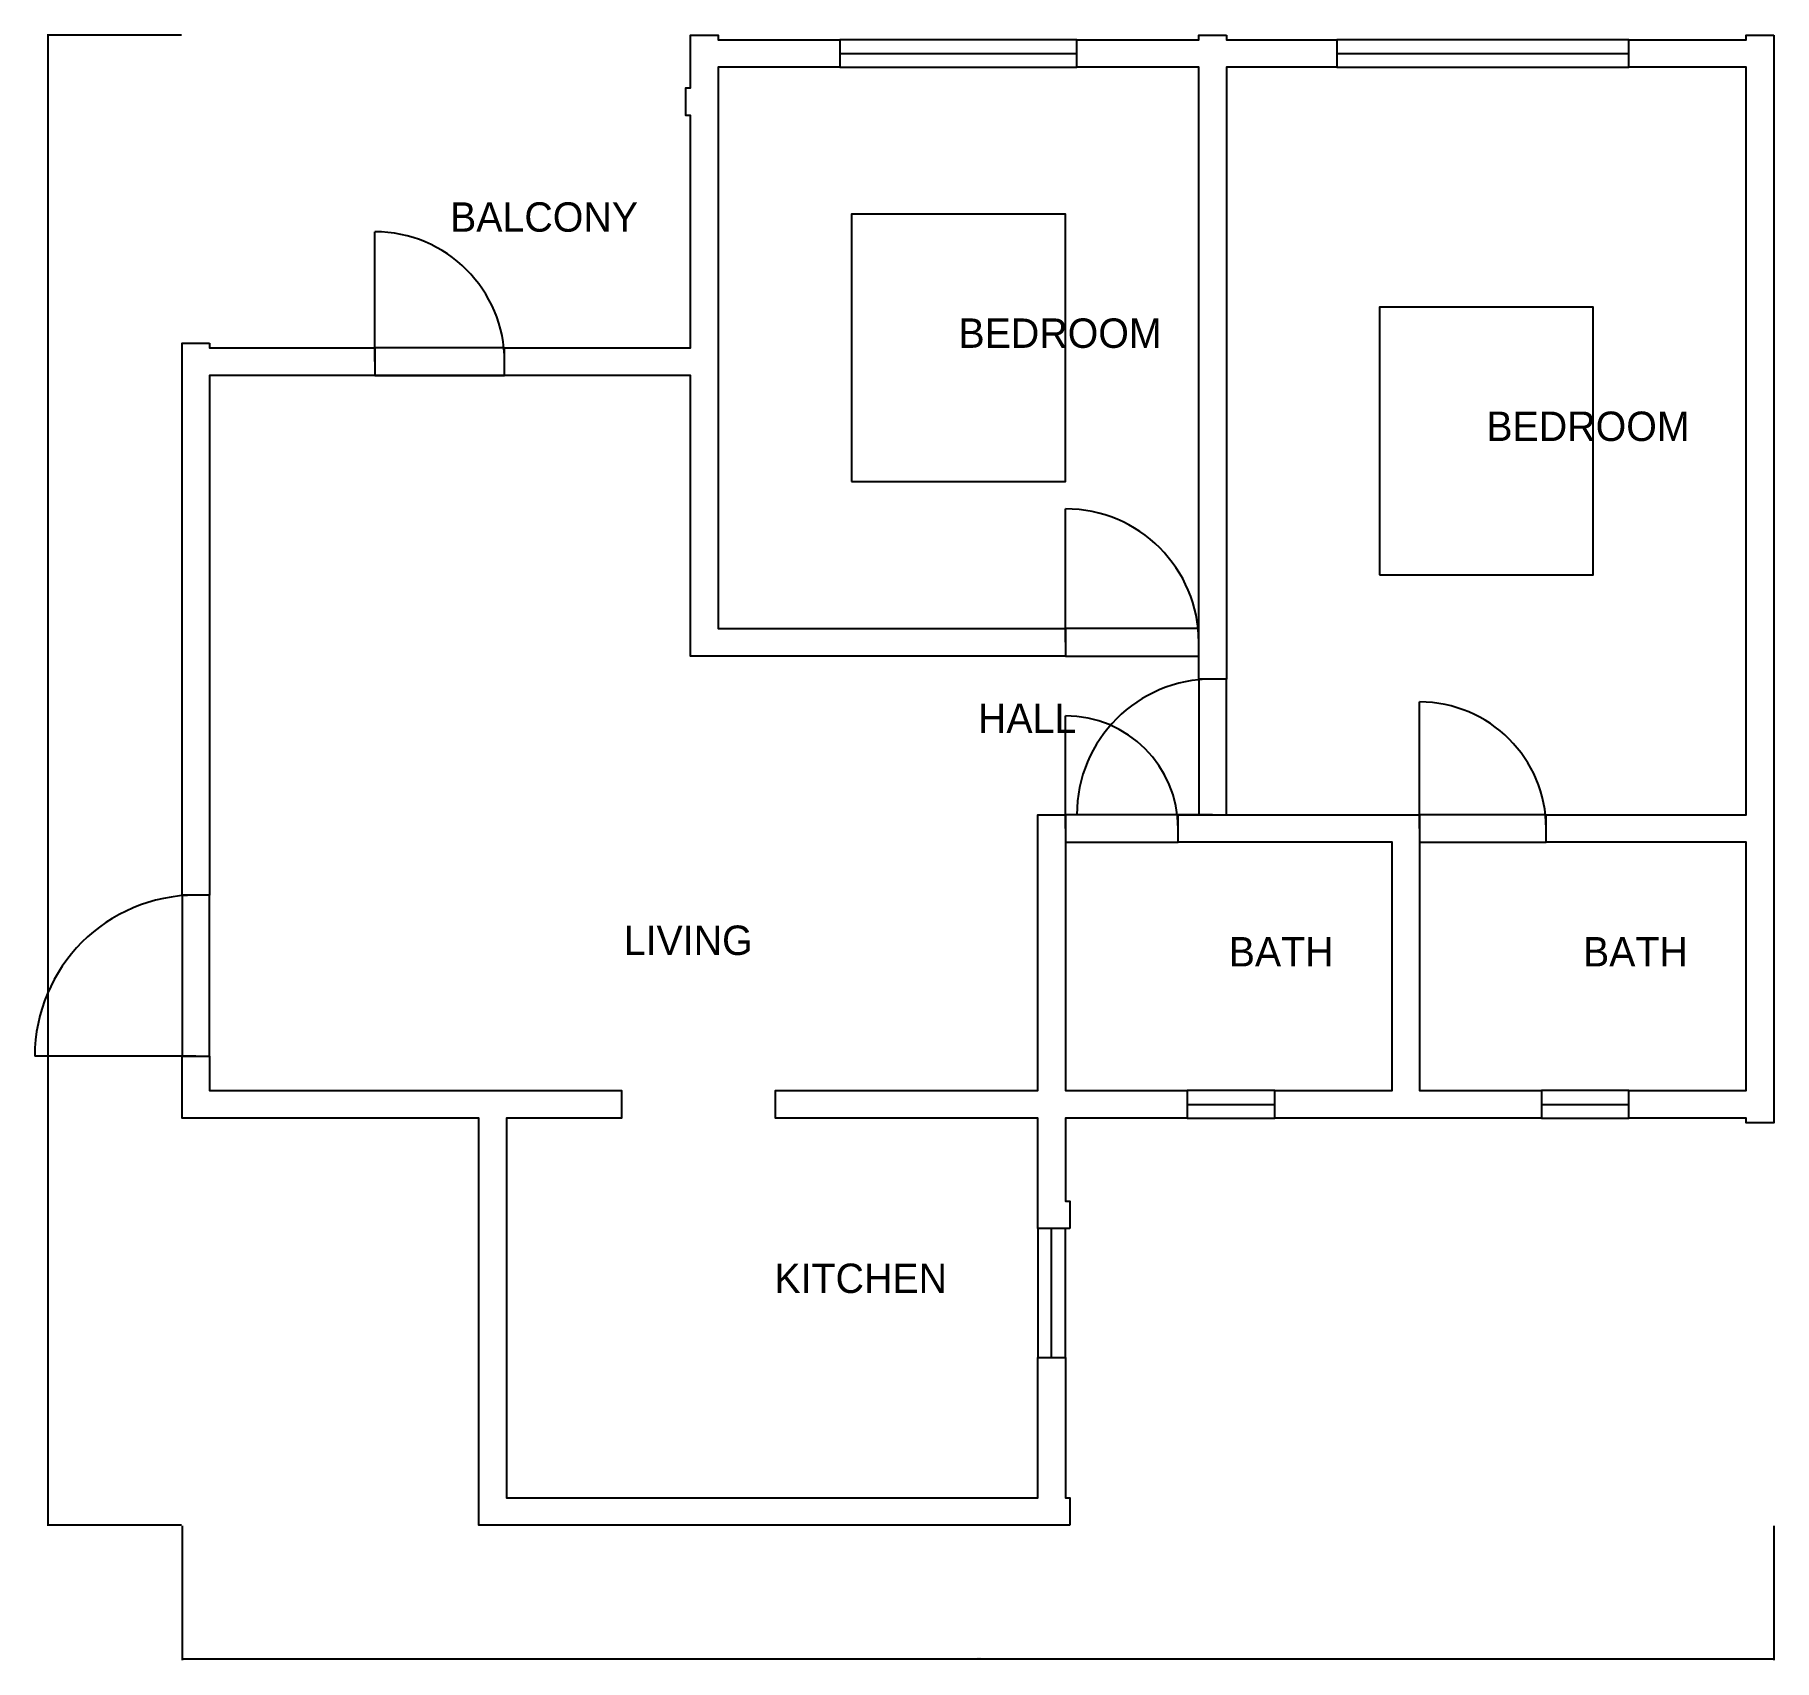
# Model space of a CAD drawing. Extents: x -50 to 462, y -31 to 448.
import ezdxf

# ---------------------------------------------------------------- set-up
doc = ezdxf.new("R2010")
doc.units = 0
for name, color, linetype in [('A-ANNO-DIMS', 7, 'Continuous'), ('A-FURN', 7, 'Continuous'), ('ANNO', 7, 'Continuous'), ('DOOR', 7, 'Continuous'), ('WALL', 7, 'Continuous'), ('WINDOW', 7, 'Continuous')]:
    doc.layers.add(name, color=color, linetype=linetype)
doc.styles.add('OpenSansCondensed-Light', font='OpenSansCondensed-Light.ttf')
doc.dimstyles.new('EZDXF', dxfattribs={"dimtxt": 0.25, "dimasz": 0.175, "dimexe": 0.375, "dimexo": 0.125, "dimgap": 0.1, "dimtad": 1, "dimlfac": 100, "dimzin": 12, "dimdsep": 46, "dimtxsty": 'OpenSansCondensed-Light', "dimblk": 'ARCHTICK', "dimcen": 2.5, "dimazin": 3, "dimtfac": 0.5, "dimtmove": 2, "dimatfit": 3})

# ---------------------------------------------------------------- blocks, each defined once
blk = doc.blocks.new('_ARCHTICK')
at = {"color": 0, "linetype": 'BYBLOCK', "const_width": 0.15}
blk.add_lwpolyline([(-0.5, -0.5), (0.5, 0.5)], dxfattribs=at)

msp = doc.modelspace()

# ---------------------------------------------------------------- linework, layer by layer
at = {"layer": 'A-FURN'}
for points in [[(190.30012, 316.18106), (253.29225, 316.18106), (253.29225, 394.92121), (190.30012, 394.92121)], [(345.72676, 288.75283), (408.71889, 288.75283), (408.71889, 367.49298), (345.72676, 367.49298)]]:
    msp.add_lwpolyline(points, close=True, dxfattribs=at)
at = {"layer": 'DOOR'}
for p, q in [((49.94647, 351.48769), (49.94647, 389.75177)), ((253.28786, 268.86438), (253.28786, 308.14432)), ((357.58286, 214.00792), (357.58286, 251.25614)), ((253.28786, 214.00792), (253.28786, 247.19269)), ((296.63123, 218.07136), (256.67406, 218.07136)), ((-2.70896, 146.96114), (-50.11578, 146.96114))]:
    msp.add_line(p, q, dxfattribs=at)
for points in [[(49.94647, 347.42425), (88.21054, 347.42425), (88.21054, 355.55114), (49.94647, 355.55114)], [(253.28786, 264.80094), (292.56779, 264.80094), (292.56779, 272.92782), (253.28786, 272.92782)], [(300.69467, 218.07136), (300.69467, 258.02854), (292.56779, 258.02854), (292.56779, 218.07136)], [(253.28786, 209.94448), (286.47263, 209.94448), (286.47263, 218.07136), (253.28786, 218.07136)], [(357.58286, 209.94448), (394.83107, 209.94448), (394.83107, 218.07136), (357.58286, 218.07136)], [(1.35448, 146.96114), (1.35448, 194.36795), (-6.7724, 194.36795), (-6.7724, 146.96114)]]:
    msp.add_lwpolyline(points, close=True, dxfattribs=at)
for centre, radius, start, end in [((49.94647, 351.48769), 38.26407, 0, 90), ((253.28786, 268.86438), 39.27993, 0, 90), ((296.63123, 218.07136), 39.95718, 90, 180), ((357.58286, 214.00792), 37.24821, 0, 90), ((253.28786, 214.00792), 33.18477, 0, 90), ((-2.70896, 146.96114), 47.40682, 90, 180)]:
    msp.add_arc(centre, radius, start, end, dxfattribs=at)
at = {"layer": 'WALL'}
for points in [[(1.35448, 356.90562), (1.35448, 355.55114), (49.94647, 355.55114), (49.94647, 347.42425), (88.21054, 347.42425), (88.21054, 355.55114), (142.89769, 355.55114), (142.89769, 423.9524), (141.54321, 423.9524), (141.54321, 432.07928), (142.89769, 432.07928), (142.89769, 447.65581), (151.02458, 447.65581), (151.02458, 446.30133), (186.91831, 446.30133), (186.91831, 438.17445), (151.02458, 438.17445), (151.02458, 272.92782), (253.28786, 272.92782), (253.28786, 264.80094), (142.89769, 264.80094), (142.89769, 347.42425), (1.35448, 347.42425), (1.35448, 194.36795), (-6.7724, 194.36795), (-6.7724, 356.90562)], [(300.69467, 447.65581), (300.69467, 446.30133), (333.20221, 446.30133), (333.20221, 438.17445), (300.69467, 438.17445), (300.69467, 258.02854), (292.56779, 258.02854), (292.56779, 438.17445), (256.67406, 438.17445), (256.67406, 446.30133), (292.56779, 446.30133), (292.56779, 447.65581)], [(461.87786, 447.65581), (461.87786, 127.32117), (453.75097, 127.32117), (453.75097, 128.67565), (419.21172, 128.67565), (419.21172, 136.80253), (453.75097, 136.80253), (453.75097, 209.94448), (394.83107, 209.94448), (394.83107, 218.07136), (453.75097, 218.07136), (453.75097, 438.17445), (419.21172, 438.17445), (419.21172, 446.30133), (453.75097, 446.30133), (453.75097, 447.65581)], [(254.64234, 96.16812), (245.16097, 96.16812), (245.16097, 128.67565), (167.95558, 128.67565), (167.95558, 136.80253), (245.16097, 136.80253), (245.16097, 218.07136), (253.28786, 218.07136), (253.28786, 136.80253), (289.18159, 136.80253), (289.18159, 128.67565), (253.28786, 128.67565), (253.28786, 104.295), (254.64234, 104.295)], [(357.58286, 218.07136), (357.58286, 136.80253), (393.47659, 136.80253), (393.47659, 128.67565), (314.91672, 128.67565), (314.91672, 136.80253), (349.45597, 136.80253), (349.45597, 209.94448), (286.47263, 209.94448), (286.47263, 218.07136)], [(254.64234, 8.80412), (80.59159, 8.80412), (80.59159, 128.67565), (-6.7724, 128.67565), (-6.7724, 146.96114), (1.35448, 146.96114), (1.35448, 136.80253), (122.58049, 136.80253), (122.58049, 128.67565), (88.71847, 128.67565), (88.71847, 16.93101), (245.16097, 16.93101), (245.16097, 58.24266), (253.28786, 58.24266), (253.28786, 16.93101), (254.64234, 16.93101)]]:
    msp.add_lwpolyline(points, close=True, dxfattribs=at)
at = {"layer": 'WINDOW'}
for p, q in [((186.91831, 442.23789), (256.67406, 442.23789)), ((333.20221, 442.23789), (419.21172, 442.23789)), ((289.18159, 132.73909), (314.91672, 132.73909)), ((393.47659, 132.73909), (419.21172, 132.73909)), ((249.22441, 58.24266), (249.22441, 96.16812))]:
    msp.add_line(p, q, dxfattribs=at)
for points in [[(186.91831, 438.17445), (256.67406, 438.17445), (256.67406, 446.30133), (186.91831, 446.30133)], [(333.20221, 438.17445), (419.21172, 438.17445), (419.21172, 446.30133), (333.20221, 446.30133)], [(289.18159, 128.67565), (314.91672, 128.67565), (314.91672, 136.80253), (289.18159, 136.80253)], [(393.47659, 128.67565), (419.21172, 128.67565), (419.21172, 136.80253), (393.47659, 136.80253)], [(253.28786, 58.24266), (253.28786, 96.16812), (245.16097, 96.16812), (245.16097, 58.24266)]]:
    msp.add_lwpolyline(points, close=True, dxfattribs=at)

# ---------------------------------------------------------------- texts
at = {"layer": 'ANNO'}
for s, p in [('BALCONY', (72.12609, 389.75177)), ('BEDROOM', (221.79618, 355.55114)), ('BEDROOM', (377.22282, 328.12291)), ('HALL', (227.55273, 242.11717)), ('LIVING', (123.25773, 176.75953)), ('BATH', (301.37191, 173.37351)), ('BATH', (405.66691, 173.37351)), ('KITCHEN', (167.61696, 77.20539))]:
    msp.add_text(s, height=8.661417, dxfattribs=at).set_placement(p)

# ---------------------------------------------------------------- dimensions: what is measured, and where the dimension line sits
at = {"layer": 'A-ANNO-DIMS'}
msp.add_linear_dim(base=(-46.14248, 8.80412), p1=(-6.7724, 8.80412), p2=(-6.7724, 447.65581), angle=90, dimstyle='EZDXF', dxfattribs=at).render()
msp.add_linear_dim(base=(-6.7724, -30.56596), p1=(-6.7724, 8.80412), p2=(461.87786, 8.80412), dimstyle='EZDXF', dxfattribs=at).render()

doc.saveas('drawing.dxf')
